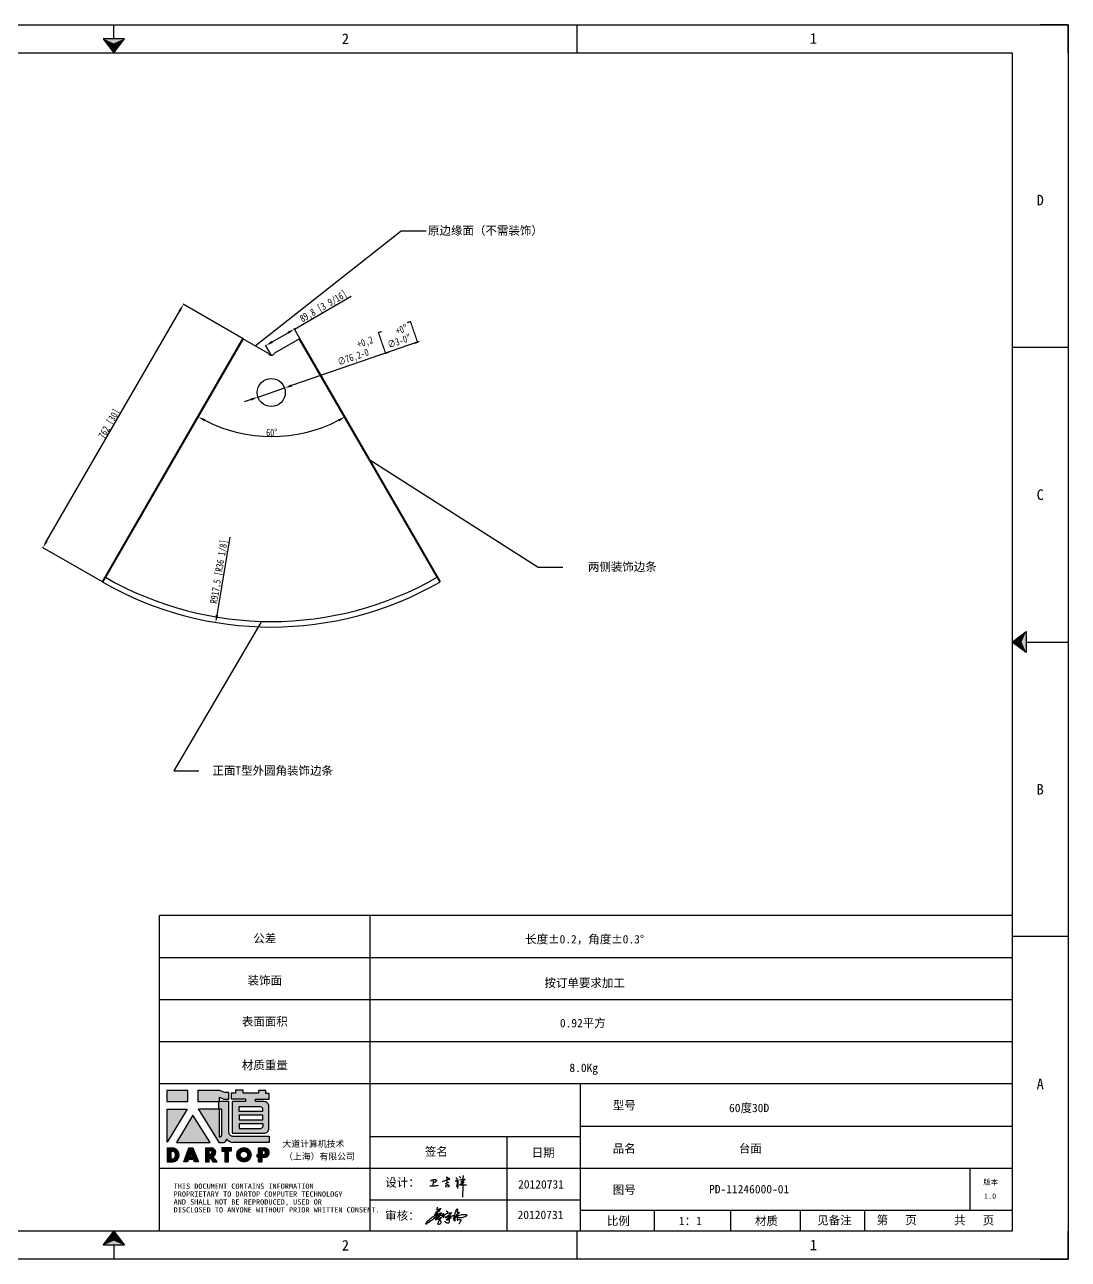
# Model space of a CAD drawing. Header units: inches. Extents: x 777 to 29406, y -38596 to 2393.
# Drawn here: x 26501 to 29331, y -11257 to -7906 of the extents above; entities that cross this region are included whole.
import ezdxf
from ezdxf.enums import TextEntityAlignment as Align

# ---------------------------------------------------------------- set-up
doc = ezdxf.new("R2010")
doc.units = ezdxf.units.IN
doc.header["$LTSCALE"] = 0.605
doc.header["$MEASUREMENT"] = 0
doc.header["$PDMODE"] = 3
doc.header["$PDSIZE"] = 0.25
doc.linetypes.add('DOT', pattern=[0.2, 0.1, -0.1])
doc.layers.get('0').update_dxf_attribs({"linetype": 'CONTINUOUS'})
doc.layers.get('Defpoints').update_dxf_attribs({"linetype": 'CONTINUOUS'})
for name, color, linetype in [('02-05848-001_DXF_TEXT', 7, 'CONTINUOUS'), ('02-05849-001DXF_CONTINUOUS_LINE', 7, 'CONTINUOUS'), ('4', 7, 'CONTINUOUS'), ('print', 30, 'CONTINUOUS')]:
    doc.layers.add(name, color=color, linetype=linetype)
doc.layers.add('dim', color=2, linetype='CONTINUOUS', lineweight=9)
doc.styles.add('Dartop', font='')
doc.styles.add('hzHT', font='simhei.ttf')
doc.styles.get("Standard").update_dxf_attribs({"font": 'txt', "width": 0.7})
doc.styles.get('Dartop').set_extended_font_data('FangSong_GB2312')
doc.dimstyles.new('ISO-25', dxfattribs={"dimtxt": 20, "dimasz": 20, "dimexe": 1.25, "dimexo": 0.625, "dimtad": 1, "dimdec": 1, "dimtxsty": 'Standard', "dimcen": 2.5, "dimadec": 0, "dimazin": 0, "dimtfac": 1, "dimtdec": 1, "dimtmove": 0, "dimatfit": 3, "dimfxl": 0, "dimarcsym": 0})
doc.dimstyles.get("Standard").update_dxf_attribs({"dimtxt": 0.1, "dimasz": 0.125, "dimexe": 0.18, "dimexo": 0.0625, "dimgap": 0.09, "dimtad": 0, "dimtih": 1, "dimtoh": 1, "dimdec": 3, "dimzin": 4, "dimdsep": 46, "dimtxsty": 'Standard', "dimblk": '_FILLED', "dimblk1": '_FILLED', "dimblk2": '_FILLED', "dimcen": 0.09, "dimadec": 0, "dimazin": 0, "dimtol": 1, "dimtp": 0.008, "dimtm": 0.008, "dimtfac": 1, "dimtdec": 3, "dimtofl": 0, "dimtmove": 0, "dimatfit": 3, "dimldrblk": '_FILLED', "dimfxl": 0, "dimtolj": 1, "dimtzin": 4, "dimarcsym": 0})

# ---------------------------------------------------------------- blocks, each defined once
blk = doc.blocks.new('*U5')
at = {"color": 254, "linetype": 'Continuous', "extrusion": (0, 0, -1)}
for points in [[(-17, 0.333), (-16.812, 0.25), (-17, 0.5)], [(-17, 0.333), (-17, 0.5), (-17.188, 0.25)], [(-17, 0.333), (-17.188, 0.25), (-16.812, 0.25)]]:
    blk.add_solid(points, dxfattribs=at)
blk = doc.blocks.new('*U4')
at = {"color": 254, "linetype": 'Continuous', "extrusion": (0, 0, -1)}
for points in [[(-33.167, 11), (-33, 11), (-33.25, 11.188)], [(-33.167, 11), (-33.25, 11.188), (-33.25, 10.812)], [(-33.167, 11), (-33.25, 10.812), (-33, 11)]]:
    blk.add_solid(points, dxfattribs=at)
blk = doc.blocks.new('*U6')
at = {"color": 254, "linetype": 'Continuous'}
for points in [[(17, 21.667), (17.188, 21.75), (16.812, 21.75)], [(17, 21.667), (16.812, 21.75), (17, 21.5)], [(17, 21.667), (17, 21.5), (17.188, 21.75)]]:
    blk.add_solid(points, dxfattribs=at)
blk = doc.blocks.new('dadao')
for p, q in [((48, 19.2), (44.9, 10.4)), ((44.9, 10.4), (51.2, 10.4)), ((51.2, 10.4), (48, 19.2))]:
    blk.add_line(p, q)
for points in [[(41.8, 121.6), (41.8, 143.7), (-0.4, 143.7), (-0.4, 121.6), (41.8, 121.6)], [(104.8, 122), (104.8, 130.3), (114.1, 126.3), (124.2, 126.3), (124.2, 139.6), (115.9, 139.6), (105.1, 143.9), (61.5, 143.9)], [(61.7, 144), (61.7, 121.3), (103.9, 121.3)], [(113.4, 38.7), (105.1, 38.7), (63, 106.5), (103.9, 106.5), (103.9, 120.9), (103.9, 121.3)], [(109.7, 53.6), (109.7, 106.2), (104.3, 106.2), (104.3, 50.4), (106.6, 50.4)], [(144.6, 94.4), (144.6, 84.8), (192, 84.8), (192, 94.1), (144.9, 94.1)], [(0, 28), (0, 0), (11.8, 0)], [(0.1, 28), (14, 28)], [(76.8, 28.2), (76.8, 0), (84.1, 0), (84.1, 11.1), (91.6, -0.1), (100.3, -0.1), (91.7, 11.1)], [(76.8, 28.2), (90.6, 28.2)], [(120.2, 45), (119.5, 45), (119.5, 44.6)], [(183.7, 0), (183.7, 9.6), (180.6, 9.6), (180.6, 14.9), (183.8, 14.9), (183.8, 28.1), (196.1, 28.1), (196.5, 28.1)], [(7.1, 21.8), (7.1, 6.1), (12, 6.1)], [(7.1, 21.8), (11.4, 21.8)], [(84, 22.7), (84, 15.3), (87.2, 15.3)], [(84, 22.7), (87.3, 22.7)], [(183.7, 0), (190.9, 0), (190.9, 9.6), (198.8, 9.6)], [(194.9, 22.3), (190.8, 22.3), (190.8, 15), (194.4, 15)]]:
    blk.add_lwpolyline(points)
blk.add_lwpolyline([(137.1, 144.2), (137.1, 137.9), (128.3, 137.9), (128.3, 126.5), (157.3, 126.5), (157.3, 121.5), (130.3, 121.5), (130.3, 57.5), (194.4, 57.5, 0.414214), (204.4, 67.5), (204.4, 111.3, 0.414214), (194.4, 121.3), (177.5, 121.3), (177.5, 126.3), (204.7, 126.3), (204.7, 137.7), (198.2, 137.7), (198.2, 143.9), (183.3, 143.9), (183.3, 138), (153, 138), (153, 144.2), (137.1, 144.2)], format="xyb", close=True)
for points in [[(-0.3, 106.2), (40.4, 106.2), (-0.3, 39.7), (-0.3, 106.2)], [(51.7, 94.1), (18.4, 39.3), (86.2, 39.3)], [(43.8, 28.2), (51.8, 28.2), (62.6, -0.1), (55, -0.1), (53.2, 5), (42.9, 5), (41.1, 0), (33.6, 0)], [(110, 28.1), (110, 21.9), (116, 21.9), (116, -0.1), (123.2, -0.1), (123.2, 22), (129.2, 22), (129.2, 28.1), (110, 28.1)]]:
    blk.add_lwpolyline(points, close=True)
for points in [[(104.8, 122), (123.4, 122), (123.4, 60, 0.414214), (131.4, 52), (204.8, 52), (204.8, 39.1), (131.7, 39.1)], [(144.3, 110.8), (144.3, 101.8), (192.3, 101.8), (192.3, 105.5, 0.414214), (187.3, 110.5), (144.3, 110.5)], [(144.6, 77), (144.6, 67.5), (187.6, 67.5, 0.414214), (192.6, 72.5), (192.6, 76.4), (144.6, 76.4)]]:
    blk.add_lwpolyline(points, format="xyb")
for radius in [14.5, 7.44]:
    blk.add_circle((154.2, 14.2), radius)
for centre, radius, start, end in [((99.2, 60.7), 12.6, 305.6399, 325.969), ((9.6, 14.2), 14.4, 278.6604, 72.3203), ((88.6, 19.4), 8.95, 290.6073, 77.2124), ((111.6, 46.7), 8.19, 282.9811, 347.6627), ((136, 61.7), 22.9, 226.7358, 259.3209), ((195.7, 18.6), 9.51, 288.8959, 85.2442), ((8.5, 13.9), 8.49, 294.2143, 69.7177), ((86.4, 19), 3.8, 282.527, 76.7196), ((193.7, 18.7), 3.8, 280.9891, 72.5513)]:
    blk.add_arc(centre, radius, start, end)
blk = doc.blocks.new('h')
for p, q in [((20773.3, -2331.8), (20775.3, -2338.7)), ((20789.1, -2340.9), (20773.5, -2331.9)), ((20775.3, -2338.7), (20775.6, -2351.2)), ((20845.7, -2343.5), (20848.4, -2353)), ((20768.1, -2360.9), (20773, -2359.1)), ((20769.5, -2366.9), (20769.8, -2370.6)), ((20769.8, -2370.6), (20770.9, -2378)), ((20770.9, -2378), (20771.5, -2370.6)), ((20772.4, -2369.3), (20774.9, -2367.8)), ((20773, -2359.1), (20784.1, -2355.2)), ((20775.6, -2351.2), (20775.5, -2357.3)), ((20782.2, -2369.2), (20780, -2377.1)), ((20780, -2377.1), (20788.3, -2371.3)), ((20780.1, -2366.4), (20780.8, -2366.4)), ((20781.9, -2367.4), (20782.2, -2369.2)), ((20848.9, -2370.3), (20847.9, -2424)), ((20848.4, -2353), (20848.9, -2370.3))]:
    blk.add_line(p, q)
for points in [[(20699.1, -2348.2, -0.029745), (20704.6, -2345.4, -0.046842), (20708.4, -2344.2, -0.00919), (20714.3, -2343, -0.018517), (20717.2, -2342.5, -0.037841), (20720.3, -2342.4, -0.039541), (20723.2, -2342.8, -0.149785), (20726, -2344.3, -0.204935), (20726.9, -2346.6, -0.074872), (20726.5, -2348.3, -0.061615), (20725.6, -2350.3, -0.034204), (20723.8, -2352.6, -0.045776), (20722.3, -2354.1, -0.054985), (20720.4, -2355.3, -0.036348), (20717.3, -2356.5, -0.067752), (20715.7, -2356.8, -0.043553), (20713.2, -2356.7)], [(20755, -2351.9, -0.024077), (20759.9, -2350.1, -0.013147), (20768.7, -2346.5, -0.00522), (20775.4, -2344.1, -0.018517), (20777.3, -2343.4, -0.008274), (20786.3, -2341, -0.039541), (20788.3, -2340.8, -0.079216), (20789.4, -2341, -0.204935)], [(20816.8, -2335, -0.053561), (20819.6, -2336.1, -0.075272), (20821.3, -2337.3, -0.005295), (20822.5, -2338.5, -0.009337), (20823.1, -2339.1, -0.026146), (20823.7, -2339.8, -0.016644), (20824.5, -2340.9)], [(20832.1, -2329.2, -0.053561), (20834.9, -2330.3, -0.075272), (20836.7, -2331.5, -0.005295), (20837.8, -2332.6, -0.009337), (20838.5, -2333.3, -0.026146), (20839, -2334, -0.016644), (20839.8, -2335.1)], [(20836, -2343.7, -0.02797), (20842.1, -2342.6, -0.048868), (20845.6, -2342.2, -0.00919), (20851.1, -2341.4, -0.018517), (20853.9, -2341.1, -0.037841), (20856.7, -2341.2, -0.039541), (20859.4, -2341.6, -0.018282), (20840.6, -2354.7, -0.000937)], [(20847.6, -2340.2, 0.021784), (20849.6, -2335.9, 0.028296), (20850.8, -2332.4, 0.008136), (20851.9, -2328.2, 0.028913), (20852.2, -2327, 0.08193), (20852.1, -2325.9, 0.075058), (20851.7, -2324.7, 0.275043)], [(20696.6, -2372.4, 0.002073), (20710.6, -2371.9, 0.016137), (20719.6, -2371.3, 0.008314), (20736.9, -2369.3)], [(20813.5, -2350.1, 0.007348), (20815.9, -2348.7, 0.008421), (20818, -2347.3, 0.009459), (20819.7, -2346.2, -0.016325), (20820.7, -2345.5, -0.173771), (20821.8, -2345.3, -0.085159), (20823.9, -2346, -0.125883), (20826, -2347.9, -0.160659), (20826.6, -2350.1, -0.010447), (20826.5, -2352.3, -0.008247), (20826.2, -2355.1, -0.002698), (20825.3, -2374, 0.001562), (20823.9, -2383.7, 0.016137)]]:
    blk.add_lwpolyline(points, format="xyb")
for points in [[(20711.3, -2343.5), (20711.3, -2343.5), (20711.5, -2355.8), (20710.7, -2368), (20710.6, -2371.9)], [(20821.5, -2350.6), (20822.4, -2359.2), (20822.2, -2364.9), (20821.7, -2369), (20821.3, -2376.3), (20823.6, -2368.5), (20827.2, -2366.3), (20829.5, -2366.3)], [(20840.6, -2354.7), (20850, -2354.7), (20855, -2354.3), (20845.9, -2361.1), (20840.5, -2364), (20833, -2367.5), (20863.2, -2367.4), (20865.9, -2367.3)]]:
    blk.add_lwpolyline(points)
for centre, radius, start, end in [((20773.7, -2371.2), 2.3, 121.9907, 163.6016), ((20787.5, -2406), 40.3, 100.6183, 108.2482), ((20780.8, -2367.6), 1.15, 9.4675, 90)]:
    blk.add_arc(centre, radius, start, end)
blk = doc.blocks.new('_FILLED')
at = {"color": 0, "linetype": 'ByBlock'}
blk.add_solid([(0, 0), (-1, 0.16), (-1, -0.16)], dxfattribs=at)
blk = doc.blocks.new('*D57')
at = {"layer": 'Defpoints', "color": 0, "transparency": 16777216}
for p in [(27169.5, -8623.2), (27019, -9528.3)]:
    blk.add_point(p, dxfattribs=at)
at = {"layer": 'dim', "color": 0, "lineweight": -2, "transparency": 16777216}
blk.add_line((27057.5, -9296.6), (27022.2, -9508.6), dxfattribs=at)
at = {"layer": 'dim', "color": 0, "transparency": 16777216}
blk.add_solid([(27018.9, -9508), (27025.5, -9509.1), (27019, -9528.3)], dxfattribs=at)
at = {"layer": 'dim', "color": 0, "transparency": 16777216, "insert": (27029.4, -9390.7), "char_height": 20, "attachment_point": 5, "rotation": 80.5582}
blk.add_mtext('R917,5 [R36 1/8]', dxfattribs=at)
blk = doc.blocks.new('*D58')
at = {"layer": 'Defpoints', "color": 0, "transparency": 16777216}
for p in [(27232.3, -8732.1), (27247.2, -8757.9), (27169.5, -8802.8)]:
    blk.add_point(p, dxfattribs=at)
at = {"layer": 'dim', "color": 0, "lineweight": -2, "transparency": 16777216}
for p, q in [((27232.3, -8732.1), (27386.1, -8643.3)), ((27171.9, -8767), (27215, -8742.1)), ((27246.9, -8757.4), (27231.7, -8731)), ((27169.2, -8802.2), (27153.9, -8775.9))]:
    blk.add_line(p, q, dxfattribs=at)
at = {"layer": 'dim', "color": 0, "transparency": 16777216}
for points in [[(27213.3, -8739.2), (27216.7, -8745), (27232.3, -8732.1)], [(27170.2, -8764.1), (27173.6, -8769.9), (27154.6, -8777)]]:
    blk.add_solid(points, dxfattribs=at)
at = {"layer": 'dim', "color": 0, "transparency": 16777216, "insert": (27311.7, -8672.1), "char_height": 20, "attachment_point": 5, "rotation": 30}
blk.add_mtext('89,8 [3 9/16]', dxfattribs=at)
blk = doc.blocks.new('*D59')
at = {"layer": 'Defpoints', "color": 0, "transparency": 16777216}
for p in [(27205.5, -8892), (27133.5, -8916.8)]:
    blk.add_point(p, dxfattribs=at)
at = {"layer": 'dim', "color": 0, "lineweight": -2, "transparency": 16777216}
for p, q in [((27570.5, -8766), (27224.4, -8885.4)), ((27133.5, -8916.8), (27205.5, -8892)), ((27114.5, -8923.3), (27095.6, -8929.9))]:
    blk.add_line(p, q, dxfattribs=at)
at = {"layer": 'dim', "color": 0, "transparency": 16777216}
for points in [[(27223.3, -8882.3), (27225.5, -8888.6), (27205.5, -8892)], [(27113.5, -8920.2), (27115.6, -8926.5), (27133.5, -8916.8)]]:
    blk.add_solid(points, dxfattribs=at)
at = {"layer": 'dim', "color": 0, "transparency": 16777216, "insert": (27456.9, -8776.3), "char_height": 20, "attachment_point": 5, "rotation": 19.0343}
blk.add_mtext('∅76,2\\S+0,2^ -0; {\\o\\l\\H48.000000;[}∅3\\S+0"^ -0";{\\o\\l\\H48.000000;]}', dxfattribs=at)
blk = doc.blocks.new('*D60')
at = {"layer": 'Defpoints', "color": 0, "transparency": 16777216}
for p in [(26931.1, -8665.2), (27093.5, -8758.9), (26712.5, -9418.8)]:
    blk.add_point(p, dxfattribs=at)
at = {"layer": 'dim', "color": 0, "lineweight": -2, "transparency": 16777216}
for p, q in [((27092.9, -8758.6), (26930.1, -8664.6)), ((26560.1, -9307.8), (26921.1, -8682.5)), ((26711.9, -9418.5), (26549.1, -9324.5))]:
    blk.add_line(p, q, dxfattribs=at)
at = {"layer": 'dim', "color": 0, "transparency": 16777216}
for points in [[(26918.3, -8680.8), (26924, -8684.2), (26931.1, -8665.2)], [(26557.3, -9306.1), (26563, -9309.4), (26550.1, -9325.1)]]:
    blk.add_solid(points, dxfattribs=at)
at = {"layer": 'dim', "color": 0, "transparency": 16777216, "insert": (26731.4, -8989.8), "char_height": 20, "attachment_point": 5, "rotation": 60}
blk.add_mtext('762 [30]', dxfattribs=at)
blk = doc.blocks.new('*D61')
at = {"layer": 'Defpoints', "color": 0, "transparency": 16777216}
for p in [(27093.4, -8758.9), (27247.2, -8757.9), (27101.5, -9017.5), (26719.9, -9405.9), (27627.2, -9416.1)]:
    blk.add_point(p, dxfattribs=at)
at = {"layer": 'dim', "color": 0, "lineweight": -2, "transparency": 16777216}
blk.add_arc((27170.6, -8625.2), 398.4, 242.8768, 297.1232, dxfattribs=at)
at = {"layer": 'dim', "color": 0, "transparency": 16777216}
for points in [[(26987.4, -8982.7), (26990.6, -8976.9), (26971.4, -8970.2)], [(27350.7, -8976.9), (27353.8, -8982.7), (27369.8, -8970.2)]]:
    blk.add_solid(points, dxfattribs=at)
at = {"layer": 'dim', "color": 0, "transparency": 16777216, "insert": (27170.6, -9013), "char_height": 20, "attachment_point": 5}
blk.add_mtext('60°', dxfattribs=at)
blk = doc.blocks.new('CAIYUQIANG')
for p, q in [((27649.9, -25061), (27651.9, -25059.4)), ((27651.9, -25059.4), (27654.7, -25057.2)), ((27654.7, -25057.2), (27656.5, -25055.9)), ((27656.5, -25055.9), (27658.3, -25054.6)), ((27659.8, -25060.4), (27656.6, -25063.3)), ((27658.3, -25054.6), (27659.6, -25053.7)), ((27659.6, -25053.7), (27662.2, -25052.1)), ((27660.6, -25059.8), (27659.8, -25060.4)), ((27663.6, -25056.9), (27660.6, -25059.8)), ((27662.2, -25052.1), (27664.9, -25050.5)), ((27662.9, -25048.8), (27669.7, -25045.8)), ((27663.2, -25048.6), (27662.9, -25048.8)), ((27663.6, -25048.1), (27663.2, -25048.6)), ((27665.3, -25046.6), (27663.6, -25048.1)), ((27666.3, -25053.5), (27663.6, -25056.9)), ((27664.9, -25050.5), (27668.5, -25048.7)), ((27667.5, -25060.4), (27664.9, -25062)), ((27667.4, -25044.9), (27665.3, -25046.6)), ((27675.7, -25037.4), (27665.9, -25043)), ((27665.9, -25043), (27677.3, -25038.1)), ((27668.2, -25051.4), (27666.3, -25053.5)), ((27670.6, -25042.2), (27667.4, -25044.9)), ((27670.3, -25058.4), (27667.5, -25060.4)), ((27667.7, -25061.6), (27670.5, -25060.2)), ((27670.9, -25048.6), (27668.2, -25051.4)), ((27668.5, -25048.7), (27673.6, -25046.3)), ((27668.6, -25056), (27674.9, -25053.6)), ((27672.1, -25054.2), (27668.6, -25056)), ((27670.4, -25028.6), (27669.5, -25034.5)), ((27669.5, -25034.5), (27670.5, -25036.5)), ((27669.7, -25045.8), (27671.3, -25045.2)), ((27672, -25057.1), (27670.3, -25058.4)), ((27670.5, -25036.5), (27674.7, -25033.4)), ((27670.5, -25060.2), (27673.3, -25059)), ((27677.3, -25038.1), (27670.6, -25042.2)), ((27671.5, -25047.3), (27670.9, -25048.6)), ((27671.2, -25051), (27679.4, -25049.8)), ((27674.1, -25050.1), (27671.2, -25051)), ((27671.3, -25045.2), (27672.1, -25045.7)), ((27672.1, -25046.2), (27671.5, -25047.3)), ((27672.5, -25060.1), (27671.9, -25060.4)), ((27671.9, -25060.4), (27674.3, -25061.5)), ((27673.8, -25055.8), (27672, -25057.1)), ((27672.1, -25045.7), (27672.1, -25046.2)), ((27675.9, -25052.3), (27672.1, -25054.2)), ((27673.8, -25059.6), (27672.5, -25060.1)), ((27673.3, -25059), (27675.5, -25058)), ((27673.6, -25046.3), (27677.4, -25044.5)), ((27676.2, -25054), (27673.8, -25055.8)), ((27675.2, -25059.1), (27673.8, -25059.6)), ((27676.5, -25048.8), (27674.1, -25050.1)), ((27674.7, -25033.4), (27678, -25031.9)), ((27674.9, -25053.6), (27676.8, -25053.2)), ((27677.8, -25058), (27675.2, -25059.1)), ((27675.5, -25058), (27677.9, -25056.9)), ((27679.9, -25033), (27675.7, -25037.4)), ((27678.6, -25051.7), (27675.9, -25052.3)), ((27677.2, -25053.4), (27676.2, -25054)), ((27679.1, -25047.4), (27676.5, -25048.8)), ((27676.8, -25053.2), (27677.2, -25053.4)), ((27677.4, -25044.5), (27680, -25043.8)), ((27677.5, -25061.9), (27679.6, -25059.6)), ((27679, -25057.7), (27677.8, -25058)), ((27677.9, -25056.9), (27680, -25056.9)), ((27678, -25031.9), (27679.7, -25031.6)), ((27683.3, -25050.5), (27678.6, -25051.7)), ((27680, -25057.5), (27679, -25057.7)), ((27680.6, -25045.9), (27679.1, -25047.4)), ((27679.4, -25049.8), (27681.5, -25049.6)), ((27679.6, -25059.6), (27680.6, -25058.4)), ((27679.7, -25031.6), (27680.1, -25032.2)), ((27680.1, -25032.2), (27679.9, -25033)), ((27680, -25043.8), (27681.2, -25043.8)), ((27680, -25056.9), (27680.5, -25057.1)), ((27680.5, -25057.1), (27680, -25057.5)), ((27681.2, -25044.7), (27680.6, -25045.9)), ((27680.6, -25058.4), (27681.3, -25057.6)), ((27681.2, -25043.8), (27681.2, -25044.7)), ((27681.3, -25057.6), (27682.9, -25055.7)), ((27681.5, -25049.6), (27682.7, -25049.7)), ((27682.7, -25049.7), (27683.3, -25050.5)), ((27682.9, -25055.7), (27683.9, -25054.7)), ((27683.9, -25054.7), (27684.6, -25054)), ((27684.6, -25054), (27685.6, -25053.1)), ((27685.6, -25053.1), (27686, -25048.7)), ((27686, -25048.7), (27686.1, -25046.8)), ((27686.1, -25046.8), (27686.2, -25045.4)), ((27686.2, -25045.4), (27686.3, -25045)), ((27686.3, -25045), (27686.6, -25045)), ((27686.6, -25045), (27686.7, -25045.1)), ((27686.7, -25045.1), (27686.9, -25049.2)), ((27686.9, -25049.2), (27686.9, -25051.7)), ((27686.9, -25051.7), (27686.9, -25054.8)), ((27686.9, -25054.8), (27686.9, -25055.8)), ((27686.9, -25055.8), (27687, -25056.5)), ((27687, -25056.5), (27687.2, -25056.9)), ((27687.2, -25056.9), (27687.5, -25056.9)), ((27687.5, -25056.9), (27687.8, -25056.5)), ((27687.8, -25056.5), (27688, -25055.9)), ((27688, -25055.9), (27688.6, -25054.6)), ((27688.6, -25054.6), (27689.1, -25053.3)), ((27689.1, -25053.3), (27689.5, -25052.1)), ((27689.5, -25052.1), (27690.2, -25050.1)), ((27690.2, -25050.1), (27690.5, -25049.4)), ((27690.5, -25049.4), (27691.2, -25048.7)), ((27691.2, -25048.7), (27693.8, -25046.9)), ((27692.5, -25055.7), (27691.9, -25055.8)), ((27691.9, -25055.8), (27691.9, -25056.2)), ((27691.9, -25056.2), (27693.4, -25056.2)), ((27693.9, -25055.2), (27692.5, -25055.7)), ((27693.4, -25056.2), (27695.2, -25055.9)), ((27693.8, -25046.9), (27694.7, -25046.4)), ((27697.3, -25053.7), (27693.9, -25055.2)), ((27694.7, -25046.4), (27695.8, -25045.9)), ((27695.2, -25055.9), (27696.4, -25055.5)), ((27695.8, -25045.9), (27698.2, -25045)), ((27696.4, -25055.5), (27698.6, -25054.5)), ((27698, -25059.9), (27696.5, -25061.2)), ((27700.1, -25052.2), (27697.3, -25053.7)), ((27700.7, -25057.4), (27698, -25059.9)), ((27698.2, -25045), (27699.9, -25044.7)), ((27698.6, -25054.5), (27700.1, -25053.8)), ((27699.9, -25044.7), (27702.8, -25044)), ((27703.1, -25050.1), (27700.1, -25052.2)), ((27700.1, -25053.8), (27701.4, -25053.2)), ((27703.2, -25055.4), (27700.7, -25057.4)), ((27701.4, -25053.2), (27703, -25052.5)), ((27701.9, -25060.7), (27705, -25058.6)), ((27702.8, -25044), (27704.8, -25043.7)), ((27703, -25052.5), (27704.6, -25051.8)), ((27703.4, -25059.2), (27703, -25063.9)), ((27705.3, -25048.2), (27703.1, -25050.1)), ((27705.1, -25053.8), (27703.2, -25055.4)), ((27703.5, -25058.1), (27703.4, -25059.2)), ((27703.9, -25057), (27703.5, -25058.1)), ((27704.3, -25056.3), (27703.9, -25057)), ((27704.9, -25055.3), (27704.3, -25056.3)), ((27704.6, -25051.8), (27705.9, -25051.1)), ((27704.8, -25043.7), (27707, -25043.4)), ((27705.1, -25055), (27704.9, -25055.3)), ((27705, -25058.6), (27706.4, -25057.7)), ((27706, -25052.8), (27705.1, -25053.8)), ((27706.3, -25055), (27705.1, -25055)), ((27708, -25045.9), (27705.3, -25048.2)), ((27705.9, -25051.1), (27706.4, -25051.1)), ((27706.6, -25051.6), (27706, -25052.8)), ((27706.8, -25055.3), (27706.3, -25055)), ((27706.4, -25051.1), (27706.6, -25051.6)), ((27706.4, -25057.7), (27707.4, -25057)), ((27707.5, -25055.8), (27706.8, -25055.3)), ((27707, -25043.4), (27708, -25043.4)), ((27707.4, -25057), (27707.8, -25056.8)), ((27707.8, -25056.8), (27707.5, -25055.8)), ((27708, -25043.4), (27709, -25043.5)), ((27710.1, -25044), (27708, -25045.9)), ((27709, -25043.5), (27709.7, -25043.8)), ((27709.7, -25043.8), (27710.1, -25044)), ((27710, -25054.2), (27711.2, -25052.7)), ((27711.2, -25052.7), (27712.6, -25051.4)), ((27712.6, -25051.4), (27713.4, -25050.9)), ((27713.4, -25050.9), (27714.2, -25050.8)), ((27713.7, -25060.6), (27714.5, -25059.1)), ((27714, -25059.3), (27713.7, -25060.1)), ((27713.7, -25060.1), (27713.7, -25060.6)), ((27714.3, -25058.6), (27714, -25059.3)), ((27714.2, -25050.8), (27715, -25050.8)), ((27715, -25056.9), (27714.3, -25058.6)), ((27714.5, -25059.1), (27715.1, -25058.3)), ((27715, -25050.8), (27715.4, -25050.8)), ((27715.5, -25055.4), (27715, -25056.9)), ((27715.1, -25058.3), (27715.6, -25057.9)), ((27715.4, -25050.8), (27715.6, -25051)), ((27715.9, -25053.9), (27715.5, -25055.4)), ((27715.6, -25051), (27715.8, -25051.2)), ((27715.6, -25057.9), (27716.2, -25057.8)), ((27715.8, -25051.2), (27715.9, -25051.2)), ((27715.9, -25051.2), (27716, -25051.4)), ((27716, -25053.3), (27715.9, -25053.9)), ((27716, -25051.4), (27716, -25051.4)), ((27716, -25051.4), (27716, -25051.5)), ((27716, -25051.5), (27716.1, -25051.6)), ((27716.1, -25052.4), (27716, -25053.3)), ((27716.1, -25051.6), (27716.1, -25051.8)), ((27716.1, -25051.8), (27716.1, -25052.4)), ((27716.2, -25057.8), (27716.9, -25057.9)), ((27716.8, -25062.6), (27717, -25060.1)), ((27716.9, -25057.9), (27717.2, -25058.1)), ((27717, -25060.1), (27717.1, -25058.6)), ((27717.1, -25058.6), (27717.2, -25057.5)), ((27717.2, -25057.5), (27717.7, -25052.4)), ((27717.2, -25058.1), (27717.6, -25058.7)), ((27717.6, -25058.7), (27717.6, -25060.8)), ((27717.7, -25050), (27718.5, -25046)), ((27717.7, -25052.4), (27717.7, -25050)), ((27718.5, -25046), (27720.2, -25040.9)), ((27719, -25056.7), (27720.6, -25055.2)), ((27719, -25056.7), (27720.6, -25055.4)), ((27720.6, -25055.4), (27719, -25056.7)), ((27719.4, -25056.1), (27719, -25056.7)), ((27720.3, -25054.8), (27719.4, -25056.1)), ((27720.2, -25040.9), (27720.7, -25039.5)), ((27721, -25053.7), (27720.3, -25054.8)), ((27720.6, -25055.2), (27721.9, -25054.1)), ((27720.7, -25039.5), (27721.2, -25038)), ((27722.6, -25051.2), (27721, -25053.7)), ((27721.2, -25038), (27721.6, -25036.6)), ((27721.6, -25036.6), (27722.4, -25034.9)), ((27721.8, -25052.4), (27722.1, -25051.2)), ((27721.9, -25054.1), (27721.8, -25052.4)), ((27721.9, -25054.1), (27723.5, -25052.8)), ((27722.2, -25054.5), (27721.9, -25054.1)), ((27722.1, -25051.2), (27722.6, -25049.3)), ((27723.2, -25055.7), (27722.2, -25054.5)), ((27722.4, -25034.9), (27723.3, -25033.3)), ((27722.6, -25049.3), (27723.4, -25048.2)), ((27723.9, -25049.1), (27722.6, -25051.2)), ((27725.1, -25056.1), (27723.2, -25055.7)), ((27723.3, -25033.3), (27723.8, -25032.7)), ((27723.4, -25048.2), (27724, -25048.2)), ((27723.5, -25052.8), (27725.7, -25051.8)), ((27723.8, -25032.7), (27724.4, -25032.7)), ((27724.9, -25047.9), (27723.9, -25049.1)), ((27724.2, -25041.9), (27724, -25042.9)), ((27724, -25042.9), (27724, -25043.8)), ((27724, -25043.8), (27724.5, -25044.5)), ((27724, -25048.2), (27725, -25049.3)), ((27724.3, -25057.3), (27724.1, -25059.8)), ((27724.1, -25059.8), (27724.2, -25062.5)), ((27724.7, -25038.7), (27724.2, -25041.9)), ((27724.8, -25054.3), (27724.3, -25057.3)), ((27724.3, -25057.3), (27724.3, -25057.3)), ((27724.4, -25032.7), (27724.8, -25033.4)), ((27724.5, -25044.5), (27724.9, -25044.1)), ((27726, -25051.7), (27724.6, -25052.3)), ((27724.6, -25052.3), (27724.8, -25054.3)), ((27724.9, -25037.3), (27724.7, -25038.7)), ((27724.8, -25033.4), (27725.1, -25034.5)), ((27725.1, -25035.4), (27724.9, -25037.3)), ((27724.9, -25044.1), (27726.2, -25043.2)), ((27726.1, -25047), (27724.9, -25047.9)), ((27725, -25049.3), (27726, -25051.7)), ((27725.1, -25034.5), (27725.1, -25035.4)), ((27728.6, -25056.9), (27725.1, -25056.1)), ((27725.7, -25051.8), (27728.1, -25050.8)), ((27727.7, -25045.8), (27726.1, -25047)), ((27726.2, -25043.2), (27727.3, -25042.5)), ((27727.3, -25042.5), (27728.7, -25041.6)), ((27728.8, -25044.9), (27727.7, -25045.8)), ((27728.1, -25050.8), (27730.4, -25049.9)), ((27731.5, -25056.9), (27728.6, -25056.9)), ((27728.7, -25041.6), (27729.4, -25041.6)), ((27729.8, -25043.2), (27728.8, -25044.9)), ((27729.4, -25041.6), (27729.8, -25042.2)), ((27729.8, -25042.2), (27729.8, -25043.2)), ((27730.4, -25049.9), (27734.3, -25049)), ((27734.6, -25056.9), (27731.5, -25056.9)), ((27734.3, -25049), (27736.4, -25048.5)), ((27736.4, -25056.9), (27734.6, -25056.9)), ((27736.4, -25048.5), (27738, -25048.5)), ((27737.5, -25056.9), (27736.4, -25056.9)), ((27739.9, -25056.2), (27737.5, -25056.9)), ((27738, -25048.5), (27741.4, -25048.2)), ((27742.8, -25055.5), (27739.9, -25056.2)), ((27741.4, -25048.2), (27743.3, -25048.1)), ((27745.3, -25054.8), (27742.8, -25055.5)), ((27743.3, -25048.1), (27745.9, -25048.1)), ((27747, -25053.9), (27745.3, -25054.8)), ((27745.9, -25048.1), (27747.9, -25048.3)), ((27749, -25052.8), (27747, -25053.9)), ((27747.9, -25048.3), (27749.6, -25048.7)), ((27749.8, -25051.7), (27749, -25052.8)), ((27749.6, -25048.7), (27750.5, -25049.8)), ((27750.6, -25050.8), (27749.8, -25051.7)), ((27750.5, -25049.8), (27750.6, -25050.8)), ((27639.2, -25074.1), (27639.8, -25072.4)), ((27640.1, -25074.1), (27639.2, -25074.1)), ((27639.8, -25072.4), (27641, -25070.5)), ((27641.8, -25073.4), (27640.1, -25074.1)), ((27641, -25070.5), (27642.4, -25068.7)), ((27643.4, -25072.1), (27641.8, -25073.4)), ((27642.4, -25068.7), (27644.1, -25066.6)), ((27645.7, -25070.6), (27643.4, -25072.1)), ((27644.1, -25066.6), (27646.1, -25064.4)), ((27649.4, -25068), (27645.7, -25070.6)), ((27646.1, -25064.4), (27648.2, -25062.5)), ((27648.2, -25062.5), (27649.9, -25061)), ((27653.3, -25065.6), (27649.4, -25068)), ((27656.6, -25063.3), (27653.3, -25065.6)), ((27664.9, -25062.9), (27667.7, -25061.6)), ((27664.9, -25062), (27664.9, -25062.9)), ((27672.7, -25072.4), (27673.6, -25068.9)), ((27672.7, -25073.7), (27672.7, -25072.4)), ((27672.9, -25074.4), (27672.7, -25073.7)), ((27673.5, -25075.1), (27672.9, -25074.4)), ((27674.1, -25075.4), (27673.5, -25075.1)), ((27673.6, -25068.9), (27674.3, -25066.8)), ((27675, -25075.4), (27674.1, -25075.4)), ((27674.3, -25061.5), (27677.2, -25063.7)), ((27674.3, -25066.8), (27675.3, -25065)), ((27676.4, -25074.9), (27675, -25075.4)), ((27675.3, -25065), (27676.4, -25063.4)), ((27676.4, -25063.4), (27677.5, -25061.9)), ((27677.2, -25074.4), (27676.4, -25074.9)), ((27677.2, -25063.7), (27678.8, -25065.4)), ((27678.3, -25073.5), (27677.2, -25074.4)), ((27679.1, -25072.5), (27678.3, -25073.5)), ((27678.8, -25065.4), (27679.4, -25066.6)), ((27679.8, -25071), (27679.1, -25072.5)), ((27679.4, -25066.6), (27679.9, -25067.9)), ((27680, -25070), (27679.8, -25071)), ((27679.9, -25067.9), (27680, -25069)), ((27680, -25069), (27680, -25070)), ((27691, -25067.9), (27690.7, -25067.5)), ((27691.8, -25068.5), (27691, -25067.9)), ((27692.9, -25069.4), (27691.8, -25068.5)), ((27694, -25070.3), (27692.9, -25069.4)), ((27695.5, -25070.9), (27694, -25070.3)), ((27695.5, -25062.1), (27695, -25062.5)), ((27695, -25062.5), (27695, -25062.8)), ((27695, -25062.8), (27695.4, -25063)), ((27695.4, -25063), (27696.6, -25063)), ((27696.5, -25061.2), (27695.5, -25062.1)), ((27697.1, -25071.4), (27695.5, -25070.9)), ((27696.6, -25063), (27698.7, -25062.4)), ((27699, -25071.4), (27697.1, -25071.4)), ((27698.7, -25062.4), (27701.9, -25060.7)), ((27700.5, -25071.4), (27699, -25071.4)), ((27701.7, -25070.7), (27700.5, -25071.4)), ((27702.4, -25068.8), (27701.7, -25070.7)), ((27702.9, -25065), (27702.4, -25068.8)), ((27703, -25063.9), (27702.9, -25065)), ((27716.6, -25063.7), (27716.8, -25062.6)), ((27716.6, -25064.9), (27716.6, -25063.7)), ((27717, -25065.4), (27716.6, -25064.9)), ((27718.3, -25066.4), (27717, -25065.4)), ((27717.6, -25060.8), (27717.6, -25062.5)), ((27717.6, -25062.5), (27717.7, -25064.3)), ((27717.7, -25064.3), (27717.7, -25065.5)), ((27717.7, -25065.5), (27718.3, -25066.4)), ((27724.2, -25062.5), (27724.5, -25063.9)), ((27724.5, -25063.9), (27726.1, -25063.8)), ((27726.1, -25063.8), (27727.2, -25062.4)), ((27727.2, -25062.4), (27728.7, -25061.7)), ((27728.7, -25061.7), (27730.6, -25061.7)), ((27729.9, -25073.7), (27728.8, -25073.7)), ((27730.7, -25072), (27729.9, -25073.7)), ((27730.6, -25061.7), (27732.5, -25061.7)), ((27732.4, -25068.5), (27730.7, -25072)), ((27733.1, -25067), (27732.4, -25068.5)), ((27732.5, -25061.7), (27734, -25062.9)), ((27734, -25064.2), (27733.1, -25067)), ((27734, -25062.9), (27734, -25064.2))]:
    blk.add_line(p, q)
blk.add_lwpolyline([(27694.2, -25038.4, -0.053561), (27695.8, -25039, -0.075272), (27696.8, -25039.7, -0.005295), (27697.5, -25040.4, -0.009337), (27697.9, -25040.8, -0.026146), (27698.2, -25041.2, -0.016644), (27698.7, -25041.9)], format="xyb")

msp = doc.modelspace()

# ---------------------------------------------------------------- hatches: boundary and pattern name
for points in [[(26943.55, -10798.32), (26886.59, -10798.32), (26886.59, -10828.08), (26943.55, -10828.08)], [(26941.71, -10848.9), (26886.74, -10848.9), (26886.74, -10938.65)], [(26956.95, -10865.19), (26912.01, -10939.25), (27003.51, -10939.25)], [(27061.61, -10954.4), (27035.61, -10954.4), (27035.61, -10962.65), (27043.72, -10962.65), (27043.72, -10992.38), (27053.43, -10992.38), (27053.43, -10962.63), (27061.61, -10962.63)]]:
    msp.add_hatch(color=0).paths.add_polyline_path(points)
h = msp.add_hatch(color=0)
h.paths.add_polyline_path([(27028.66, -10816.41), (27041.23, -10821.84), (27054.82, -10821.84), (27054.82, -10803.85), (27043.61, -10803.85), (27029, -10798.08), (26970.46, -10798.08), (26970.46, -10828.5), (27027.42, -10828.5), (27027.42, -10829.12), (27027.42, -10848.56), (26972.18, -10848.56), (27029, -10939.99), (27040.25, -10939.99, 0.2793748), (27048.46, -10932), (27048.46, -10931.58), (27049.45, -10931.58, 0.1431454), (27064.94, -10939.46), (27163.66, -10939.46), (27163.66, -10922.12), (27064.52, -10922.12, -0.4142136), (27053.72, -10911.33), (27053.72, -10827.54), (27028.66, -10827.54)])
h.paths.add_polyline_path([(27027.99, -10848.95), (27035.23, -10848.95), (27035.23, -10919.91, -0.0889357), (27031.03, -10924.23), (27027.97, -10924.23)], flags=16)
h = msp.add_hatch(color=0)
h.paths.add_polyline_path([(27163.49, -10806.37), (27154.71, -10806.37), (27154.71, -10798.01), (27134.63, -10798.01), (27134.63, -10805.95), (27093.64, -10805.95), (27093.64, -10797.6), (27072.17, -10797.6), (27072.17, -10806.11), (27060.31, -10806.11), (27060.31, -10821.51), (27099.46, -10821.51), (27099.46, -10828.32), (27062.98, -10828.32), (27062.98, -10914.58), (27149.57, -10914.58, 0.4142136), (27163.07, -10901.08), (27163.07, -10842.01, 0.4142136), (27149.57, -10828.51), (27126.68, -10828.51), (27126.68, -10821.83), (27163.49, -10821.83)])
h.paths.add_polyline_path([(27140.01, -10843.14, -0.4142136), (27146.76, -10849.89), (27146.76, -10854.84), (27081.93, -10854.84), (27081.93, -10843.14)], flags=16)
h.paths.add_polyline_path([(27146.34, -10865.28), (27146.34, -10877.82), (27082.35, -10877.82), (27082.35, -10865.28)], flags=16)
h.paths.add_polyline_path([(27147.18, -10889.1), (27147.18, -10894.46, -0.4142136), (27140.43, -10901.21), (27082.35, -10901.21), (27082.35, -10889.1)], flags=16)
h = msp.add_hatch(color=0)
h.paths.add_polyline_path([(26906, -10954.54), (26887.15, -10954.54), (26887.15, -10992.27), (26903.03, -10992.27, 0.7930159)])
h.paths.add_polyline_path([(26903.31, -10984), (26896.72, -10984), (26896.72, -10962.8), (26902.58, -10962.8, -0.6713609)], flags=16)
h = msp.add_hatch(color=0)
h.paths.add_polyline_path([(26957.09, -10954.23), (26946.33, -10954.23), (26932.49, -10992.31), (26942.68, -10992.31), (26945.08, -10985.56), (26958.89, -10985.56), (26961.34, -10992.39), (26971.62, -10992.39)])
h.paths.add_polyline_path([(26956.25, -10978.28), (26947.7, -10978.28), (26951.9, -10966.32)], flags=16)
h = msp.add_hatch(color=0)
h.paths.add_polyline_path([(27009.4, -10954.25), (26990.86, -10954.25), (26990.86, -10992.33), (27000.66, -10992.33), (27000.66, -10977.23), (27010.73, -10992.46), (27022.57, -10992.46), (27010.98, -10977.33, 0.7440549)])
h.paths.add_polyline_path([(27000.57, -10971.6), (27000.57, -10961.6), (27004.95, -10961.6, -0.796809), (27004.88, -10971.6)], flags=16)
h = msp.add_hatch(color=0)
h.paths.add_polyline_path([(27075.75, -10973.15, 1), (27114.84, -10973.15, 1)])
h.paths.add_polyline_path([(27105.34, -10973.15, -1), (27085.25, -10973.15, -1)], flags=16)
h = msp.add_hatch(color=0)
h.paths.add_polyline_path([(27152.34, -10954.34), (27151.78, -10954.34), (27135.25, -10954.34), (27135.25, -10972.11), (27130.86, -10972.11), (27130.86, -10979.32), (27135.18, -10979.32), (27135.18, -10992.26), (27144.83, -10992.26), (27144.83, -10979.27), (27155.44, -10979.27, 0.8123038)])
h.paths.add_polyline_path([(27144.69, -10972.06), (27144.69, -10962.12), (27150.18, -10962.12, -0.7782134), (27149.62, -10972.06)], flags=16)

# ---------------------------------------------------------------- linework, layer by layer
at = {"color": 0, "linetype": 'DOT'}
for p, q in [((24493.92, -7906.19), (29255.16, -7906.19)), ((29331.3, -7982.33), (29331.3, -11180.4)), ((29255.16, -11256.54), (24493.92, -11256.54))]:
    msp.add_line(p, q, dxfattribs=at)
at = {"color": 0}
for p, q in [((26742.39, -7944.26), (26742.39, -7906.19)), ((27998.78, -7982.33), (27998.78, -7906.19)), ((29331.3, -7906.19), (29255.16, -7906.19)), ((29331.3, -7982.33), (29331.3, -7906.19)), ((24646.21, -7982.33), (29179.01, -7982.33)), ((29179.01, -7982.33), (29179.01, -11180.4)), ((29331.3, -8781.85), (29179.01, -8781.85)), ((29217.09, -9581.37), (29331.3, -9581.37)), ((26866.13, -11180.4), (26866.13, -10323.77)), ((29179.01, -10323.77), (26866.13, -10323.77)), ((27437.21, -10323.77), (27437.21, -11180.4)), ((29331.3, -10380.88), (29179.01, -10380.88)), ((29179.01, -10437.99), (26866.13, -10437.99)), ((29179.01, -10552.21), (26866.13, -10552.21)), ((29179.01, -10666.42), (26866.13, -10666.42)), ((29179.01, -10780.64), (26866.13, -10780.64)), ((28008.29, -11180.4), (28008.29, -10780.64)), ((28008.29, -10894.86), (29179.01, -10894.86)), ((27437.21, -10923.41), (28008.29, -10923.41)), ((27808.41, -10923.41), (27808.41, -11180.4)), ((26866.13, -11009.07), (27437.21, -11009.07)), ((27437.21, -11009.07), (29179.01, -11009.07)), ((29064.8, -11123.29), (29064.8, -11009.07)), ((27437.21, -11094.74), (28008.29, -11094.74)), ((28008.29, -11123.29), (29179.01, -11123.29)), ((28209.21, -11180.4), (28209.21, -11123.29)), ((28416.28, -11180.4), (28416.28, -11123.29)), ((28604.52, -11180.4), (28604.52, -11123.29)), ((28779.26, -11180.4), (28779.26, -11123.29)), ((29179.01, -11180.4), (24646.21, -11180.4)), ((27998.78, -11256.54), (27998.78, -11180.4)), ((29331.3, -11256.54), (29331.3, -11180.4)), ((26742.39, -11218.47), (26742.39, -11256.54)), ((29255.16, -11256.54), (29331.3, -11256.54))]:
    msp.add_line(p, q, dxfattribs=at)
for points in [[(26742.39, -7982.33), (26770.95, -7944.26), (26713.84, -7944.26), (26742.39, -7982.33)], [(29179.01, -9581.37), (29217.09, -9552.81), (29217.09, -9609.92), (29179.01, -9581.37)], [(26742.39, -11180.4), (26770.95, -11218.47), (26713.84, -11218.47), (26742.39, -11180.4)]]:
    msp.add_lwpolyline(points, close=True, dxfattribs=at)
at = {"layer": '02-05849-001DXF_CONTINUOUS_LINE', "color": 7, "linetype": 'Continuous'}
for p, q in [((27091.71, -8757.9), (26711.72, -9416.07)), ((27093.45, -8758.9), (26719.93, -9405.85)), ((27091.71, -8757.9), (27159.41, -8796.98)), ((27179.53, -8796.98), (27247.23, -8757.9)), ((27619.02, -9405.85), (27245.5, -8758.9)), ((27627.23, -9416.07), (27247.23, -8757.9)), ((26719.93, -9405.85), (26714.28, -9415.65)), ((26719.93, -9405.85), (26718.19, -9404.85)), ((27619.02, -9405.85), (27620.75, -9404.85)), ((27624.66, -9415.64), (27619.02, -9405.85)), ((26712.53, -9418.68), (26712.45, -9418.81)), ((26714.28, -9415.65), (26712.53, -9418.68)), ((27625.55, -9417.17), (27624.66, -9415.64)), ((27626.49, -9418.81), (27625.55, -9417.17))]:
    msp.add_line(p, q, dxfattribs=at)
msp.add_circle((27169.47, -8904.39), 38.1, dxfattribs=at)
for centre, radius, start, end in [((27154.65, -8805.23), 9.52, 38.90942, 60), ((27169.47, -8793.26), 9.52, 218.90942, 321.09058), ((27184.29, -8805.23), 9.52, 120, 141.09058), ((27169.47, -8623.21), 902.56, 240.12738, 299.87304), ((26713.45, -9417.07), 2.01, 150, 240.12559), ((27169.47, -8623.21), 917.52, 240.1256, 299.87482), ((27625.5, -9417.07), 2, 299.87483, 30)]:
    msp.add_arc(centre, radius, start, end, dxfattribs=at)
at = {"layer": 'print'}
msp.add_lwpolyline([(24493.92, -7906.19), (29331.3, -7906.19), (29331.3, -11256.54), (24493.92, -11256.54)], close=True, dxfattribs=at)

# ---------------------------------------------------------------- block references
at = {"color": 0, "linetype": 'Continuous', "xscale": 152.2888407109637, "yscale": 152.2888407109637, "zscale": 152.2888407109637}
for name in ['*U6', '*U4', '*U5']:
    msp.add_blockref(name, (24153.48, -11256.54), dxfattribs=at)
at = {"color": 0}
for name, p, xscale, yscale, zscale in [('dadao', (26887.15, -10992.27), 1.349832906196347, 1.349832906196347, 1.349832906196347), ('h', (15477.63, -9667.93), 0.585704211006083, 0.585704211006083, 0.585704211006083)]:
    msp.add_blockref(name, p, dxfattribs=dict(at, xscale=xscale, yscale=yscale, zscale=zscale))
msp.add_blockref('CAIYUQIANG', (-50.66, 13913.35))

# ---------------------------------------------------------------- texts
for s, height, style, p in [('2', 28.55, 'Dartop', (27370.58, -7944.26)), ('1', 28.55, 'Dartop', (28639.98, -7943.35)), ('D', 28.55, 'Dartop', (29255.16, -8382.09)), ('C', 28.55, 'Dartop', (29255.16, -9181.61)), ('B', 28.55, 'Dartop', (29255.16, -9981.12)), ('公差', 22.843, 'hzHT', (27151.92, -10385.89)), ('长度%%P0.2，角度%%P0.3%%D', 22.8433, 'hzHT', (28019.47, -10387.95)), ('装饰面', 22.843, 'hzHT', (27151.92, -10499.76)), ('按订单要求加工', 22.843, 'hzHT', (28019.47, -10506.73)), ('表面面积', 22.843, 'hzHT', (27151.92, -10611.44)), ('0.92平方', 22.843, 'hzHT', (28014.52, -10615.61)), ('材质重量', 22.843, 'hzHT', (27151.92, -10729.69)), ('8.0Kg', 22.843, 'hzHT', (28016.99, -10736.87)), ('A', 28.55, 'Dartop', (29255.16, -10780.64)), ('型号', 22.843, 'hzHT', (28126.81, -10838.75)), ('60度30D', 22.843, 'hzHT', (28465.56, -10845.75)), ('签名', 22.843, 'hzHT', (27617.07, -10964.38)), ('日期', 22.843, 'hzHT', (27906.92, -10967.19)), ('品名', 22.843, 'hzHT', (28126.81, -10956.01)), ('台面', 22.843, 'hzHT', (28468.75, -10956.01)), ('20120731', 22.843, 'hzHT', (27901.06, -11053.07)), ('图号', 22.843, 'hzHT', (28126.81, -11067.67)), ('PD-11246000-01', 22.8433, 'hzHT', (28465.56, -11066.18)), ('版本', 14.277, 'hzHT', (29120.81, -11046.98)), ('1.0', 14.277, 'Dartop', (29119.09, -11085.13)), ('20120731', 22.843, 'hzHT', (27899.7, -11135.96)), ('比例', 22.843, 'hzHT', (28110.88, -11152.44)), ('1：1', 22.843, 'hzHT', (28306.17, -11152.44)), ('材质', 22.843, 'hzHT', (28512.51, -11152.44)), ('见备注', 22.843, 'hzHT', (28697.04, -11150.76)), ('第   页', 22.843, 'hzHT', (28865.87, -11150.07)), ('共   页', 22.843, 'hzHT', (29075.71, -11150.9)), ('2', 28.55, 'Dartop', (27370.58, -11218.47)), ('1', 28.55, 'Dartop', (28639.98, -11217.56))]:
    msp.add_text(s, height=height, dxfattribs=dict(at, style=style)).set_placement(p, align=Align.MIDDLE_CENTER)
at = {"color": 0, "style": 'hzHT'}
for s, height, p in [('THIS DOCUMENT CONTAINS INFORMATION', 14.2771, (26904.67, -11065.18)), ('设计：', 22.843, (27478.69, -11059.56)), ('PROPRIETARY TO DARTOP COMPUTER TECHNOLOGY', 14.2771, (26904.67, -11086.6)), ('AND SHALL NOT BE REPRODUCED, USED OR', 14.2771, (26904.67, -11108.01)), ('DISCLOSED TO ANYONE WITHOUT PRIOR WRITTEN CONSENT.', 14.2771, (26904.67, -11129.43)), ('审核：', 22.843, (27478.35, -11149.51))]:
    msp.add_text(s, height=height, dxfattribs=at).set_placement(p)
at = {"layer": '4', "color": 0, "style": 'hzHT'}
for s, p in [('大道计算机技术', (27199.96, -10951.78)), ('（上海）有限公司', (27204.27, -10985.93))]:
    msp.add_text(s, height=17.132, dxfattribs=at).set_placement(p)
at = {"layer": 'dim', "color": 0, "style": 'hzHT'}
for s, height, p in [('原边缘面（不需装饰）', 22.843, (27750.34, -8464.93)), ('两侧装饰边条', 22.843, (28121.55, -9377.37)), ('正面T型外圆角装饰边条', 22.8433, (27173.34, -9930.35))]:
    msp.add_text(s, height=height, dxfattribs=at).set_placement(p, align=Align.MIDDLE_CENTER)

# ---------------------------------------------------------------- dimensions: what is measured, and where the dimension line sits
at = {"layer": 'dim'}
dim = msp.add_radius_dim(center=(27169.47, -8623.21), mpoint=(27018.95, -9528.3), dimstyle='ISO-25', dxfattribs=at)
dim.commit()
dim.dimension.update_dxf_attribs({"geometry": '*D57', "text_midpoint": (27041.5, -9392.7), "dimtype": 164})
for p1, p2, distance, picture, middle in [((27169.47, -8802.79), (27247.23, -8757.9), 29.79, '*D58', (27311.74, -8672.05)), ((26712.45, -9418.81), (27093.45, -8758.9), 187.42, '*D60', (26731.44, -8989.83))]:
    dim = msp.add_aligned_dim(p1=p1, p2=p2, distance=distance, dimstyle='ISO-25', dxfattribs=at)
    dim.commit()
    dim.dimension.update_dxf_attribs({"geometry": picture, "text_midpoint": middle})
dim = msp.add_diameter_dim_2p(p1=(27133.45, -8916.82), p2=(27205.49, -8891.96), dimstyle='ISO-25', override={"dimgap": 0.625, "dimtol": 1, "dimlim": 0, "dimtp": 0.2, "dimtm": 1e-09}, dxfattribs=at)
dim.commit()
dim.dimension.update_dxf_attribs({"geometry": '*D59', "text_midpoint": (27465.83, -8802.15), "dimtype": 163})
dim = msp.add_angular_dim_2l(base=(27101.45, -9017.54), line1=((27627.23, -9416.07), (27247.23, -8757.9)), line2=((27093.45, -8758.9), (26719.93, -9405.85)), dimstyle='ISO-25', dxfattribs=at)
dim.commit()
dim.dimension.update_dxf_attribs({"geometry": '*D61', "text_midpoint": (27170.63, -9012.97)})

# ---------------------------------------------------------------- leaders
at = {"layer": '02-05848-001_DXF_TEXT', "color": 2, "linetype": 'Continuous'}
for points in [[(27125.56, -8777.44), (27521.86, -8465.98), (27589.36, -8465.98)], [(27437.23, -9086.98), (27893.07, -9378.41), (27960.57, -9378.41)], [(27140.78, -9528.33), (26905.09, -9931.4), (26972.58, -9931.4)]]:
    msp.add_leader(points, dimstyle='Standard', override={"dimtad": 0}, dxfattribs=at)

doc.saveas('drawing.dxf')
